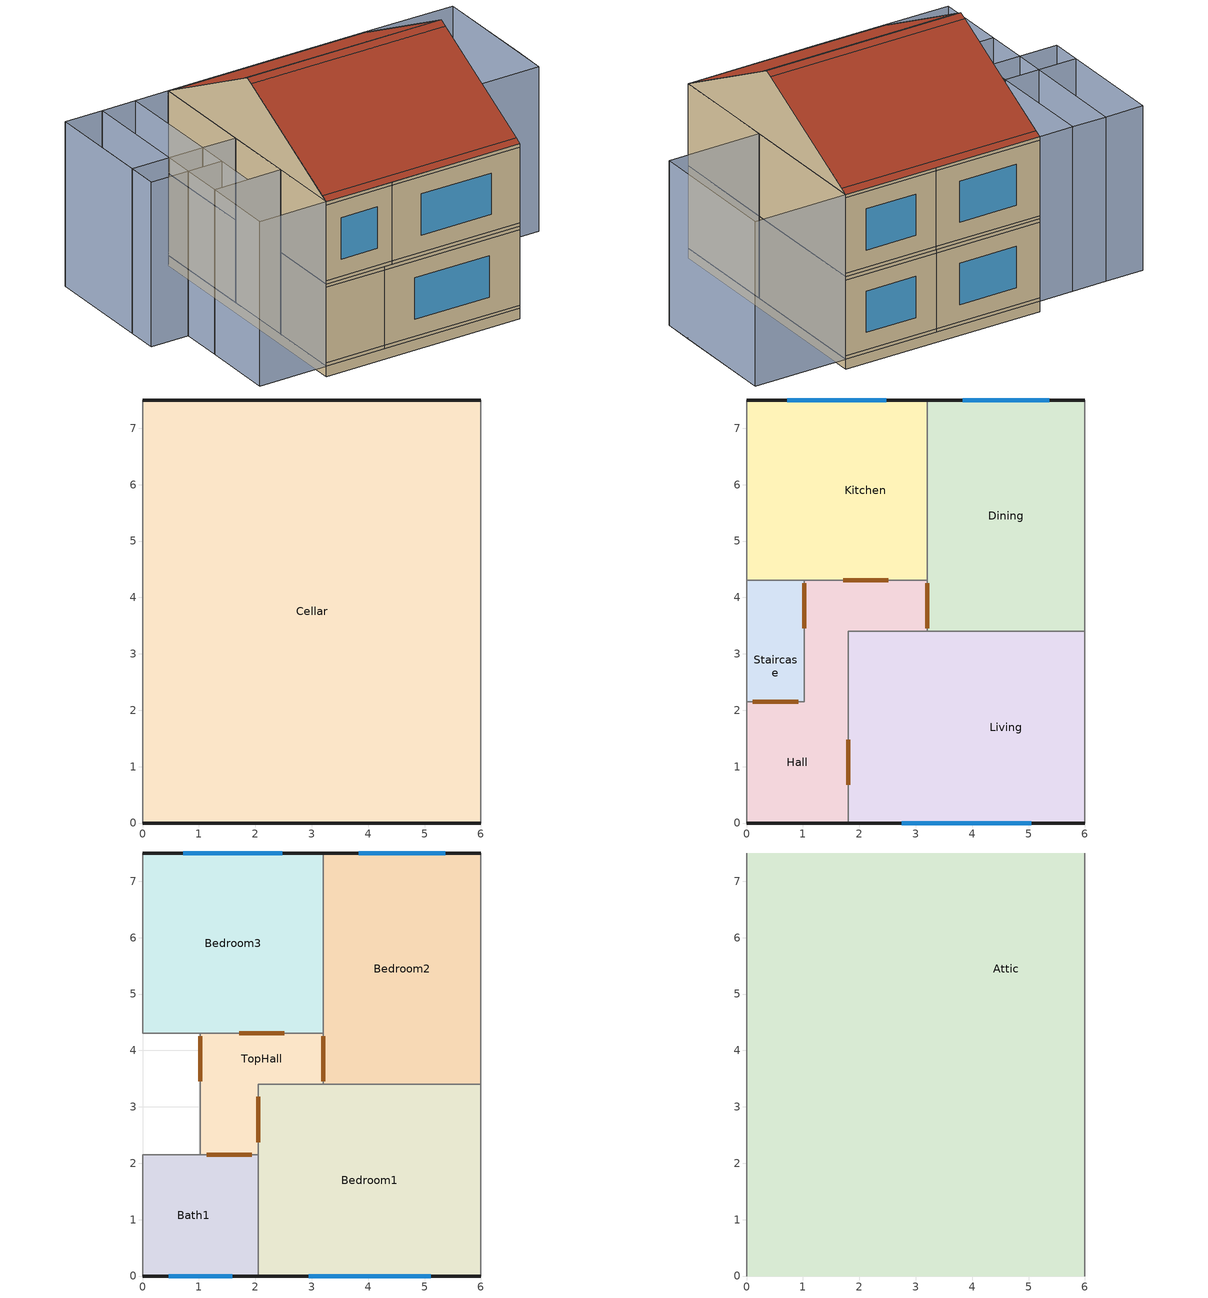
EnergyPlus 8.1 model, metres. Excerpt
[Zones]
Cellar
 floor ground (FLOOR_RandomU): 0,7.5 6,7.5 6,0 0,0 z-0.3
 wall outside (SOLID_BRICK_RandomU): 6,7.5 0,7.5 / 0,0 6,0 z-0.3:0
 wall adiabatic (SOLID_BRICK_RandomU): 6,0 6,7.5 / 0,7.5 0,0 z-0.3:0
Dining
 floor to Cellar (Suspended_Wooden_Floor): 3.2,7.5 6,7.5 6,3.4 3.2,3.4 z0
 wall outside (SOLID_BRICK_RandomU): 6,7.5 3.2,7.5 z0.1:2.3; 6,7.5 3.2,7.5 z2.3:2.4; 6,7.5 3.2,7.5 z0:0.1
 wall adiabatic (SOLID_BRICK_RandomU): 6,3.4 6,7.5 z0:2.4
 wall to Living (Single_Brick_Internal_Wall): 3.2,3.4 6,3.4 z0:2.4
 wall to Hall (Single_Brick_Internal_Wall): 3.2,4.3 3.2,3.4 z0:2.4
 wall to Kitchen (Single_Brick_Internal_Wall): 3.2,7.5 3.2,4.3 z0:2.4
 window (Window_RandomU): 5.37,7.5 3.83,7.5 z0.6:1.8
 door inside (Wooden_Door): 3.2,4.25 3.2,3.45 z0:2
Staircase
 floor to Cellar (Suspended_Wooden_Floor): 0,3.4 1.02,3.4 1.02,2.15 0,2.15 z0; 0,4.3 1.02,4.3 1.02,3.4 0,3.4 z0
 wall to Bedroom3 (Single_Brick_Internal_Wall): 1.02,4.3 0,4.3 z2.4:4.8
 wall to Hall (Single_Brick_Internal_Wall): 0,2.15 1.02,2.15 1.02,3.4 1.02,4.3 z0:2.4
 wall to Bath1 (Single_Brick_Internal_Wall): 0,2.15 1.02,2.15 z2.4:4.8
 wall adiabatic (SOLID_BRICK_RandomU): 0,4.3 0,2.15 z0:4.8
 wall to Kitchen (Single_Brick_Internal_Wall): 1.02,4.3 0,4.3 z0:2.4
 wall to TopHall (Single_Brick_Internal_Wall): 1.02,2.15 1.02,3.4 1.02,4.3 z2.4:4.8
 door inside (Wooden_Door): 1.02,3.45 1.02,4.25 z2.4:4.4; 0.11,2.15 0.91,2.15 z0:2
Hall
 floor to Cellar (Suspended_Wooden_Floor): 0,2.15 1.8,2.15 1.8,0 0,0 z0; 1.02,3.4 1.8,3.4 1.8,2.15 1.02,2.15 z0; 1.02,4.3 3.2,4.3 3.2,3.4 1.02,3.4 z0
 wall outside (SOLID_BRICK_RandomU): 0,0 1.8,0 z0.1:2.3; 0,0 1.8,0 z2.3:2.4; 0,0 1.8,0 z0:0.1
 wall to Living (Single_Brick_Internal_Wall): 1.8,0 1.8,2.15 1.8,3.4 3.2,3.4 z0:2.4
 wall adiabatic (SOLID_BRICK_RandomU): 0,2.15 0,0 z0:2.4
 wall to Kitchen (Single_Brick_Internal_Wall): 3.2,4.3 1.02,4.3 z0:2.4
 door inside (Wooden_Door): 1.8,0.68 1.8,1.48 / 2.51,4.3 1.71,4.3 / 3.2,3.45 3.2,4.25 z0:2
Living
 floor to Cellar (Suspended_Wooden_Floor): 1.8,3.4 3.2,3.4 3.2,2.15 1.8,2.15 z0; 3.2,3.4 6,3.4 6,0 3.2,0 z0; 1.8,2.15 3.2,2.15 3.2,0 1.8,0 z0
 wall outside (SOLID_BRICK_RandomU): 1.8,0 6,0 z0.1:2.3; 1.8,0 6,0 z2.3:2.4; 1.8,0 6,0 z0:0.1
 wall adiabatic (SOLID_BRICK_RandomU): 6,0 6,3.4 z0:2.4
 window (Window_RandomU): 2.75,0 5.05,0 z0.6:1.8
Kitchen
 floor to Cellar (Suspended_Wooden_Floor): 0,7.5 1.02,7.5 1.02,4.3 0,4.3 z0; 1.02,7.5 3.2,7.5 3.2,4.3 1.02,4.3 z0
 wall outside (SOLID_BRICK_RandomU): 3.2,7.5 0,7.5 z0.1:2.3; 3.2,7.5 0,7.5 z2.3:2.4; 3.2,7.5 0,7.5 z0:0.1
 wall adiabatic (SOLID_BRICK_RandomU): 0,7.5 0,4.3 z0:2.4
 window (Window_RandomU): 2.48,7.5 0.72,7.5 z0.6:1.8
Bedroom3
 floor to Kitchen (Suspended_Wooden_Floor): 0,7.5 3.2,7.5 3.2,4.3 0,4.3 z2.4
 wall outside (SOLID_BRICK_RandomU): 3.2,7.5 0,7.5 z2.5:4.7; 3.2,7.5 0,7.5 z4.7:4.8; 3.2,7.5 0,7.5 z2.4:2.5
 wall to Bedroom2 (Single_Brick_Internal_Wall): 3.2,4.3 3.2,7.5 z2.4:4.8
 wall adiabatic (SOLID_BRICK_RandomU): 0,7.5 0,4.3 z2.4:4.8
 wall to TopHall (Single_Brick_Internal_Wall): 1.02,4.3 3.2,4.3 z2.4:4.8
 window (Window_RandomU): 2.48,7.5 0.72,7.5 z3:4.2
 door inside (Wooden_Door): 1.71,4.3 2.51,4.3 z2.4:4.4
Bedroom1
 floor to Living (Suspended_Wooden_Floor): 2.05,3.4 6,3.4 6,0 2.05,0 z2.4
 wall outside (SOLID_BRICK_RandomU): 2.05,0 6,0 z2.5:4.7; 2.05,0 6,0 z4.7:4.8; 2.05,0 6,0 z2.4:2.5
 wall to Bedroom2 (Single_Brick_Internal_Wall): 6,3.4 3.2,3.4 z2.4:4.8
 wall adiabatic (SOLID_BRICK_RandomU): 6,0 6,3.4 z2.4:4.8
 wall to Bath1 (Single_Brick_Internal_Wall): 2.05,2.15 2.05,0 z2.4:4.8
 wall to TopHall (Single_Brick_Internal_Wall): 3.2,3.4 2.05,3.4 2.05,2.15 z2.4:4.8
 window (Window_RandomU): 2.94,0 5.11,0 z3:4.2
 door inside (Wooden_Door): 2.05,3.17 2.05,2.38 z2.4:4.4
Bedroom2
 floor to Dining (Suspended_Wooden_Floor): 3.2,7.5 6,7.5 6,3.4 3.2,3.4 z2.4
 wall outside (SOLID_BRICK_RandomU): 6,7.5 3.2,7.5 z2.5:4.7; 6,7.5 3.2,7.5 z4.7:4.8; 6,7.5 3.2,7.5 z2.4:2.5
 wall adiabatic (SOLID_BRICK_RandomU): 6,3.4 6,7.5 z2.4:4.8
 wall to TopHall (Single_Brick_Internal_Wall): 3.2,4.3 3.2,3.4 z2.4:4.8
 window (Window_RandomU): 5.37,7.5 3.83,7.5 z3:4.2
 door inside (Wooden_Door): 3.2,4.25 3.2,3.45 z2.4:4.4
Bath1
 floor to Hall (Suspended_Wooden_Floor): 0,2.15 1.8,2.15 1.8,0 0,0 z2.4
 floor to Living (Suspended_Wooden_Floor): 1.8,2.15 2.05,2.15 2.05,0 1.8,0 z2.4
 wall outside (SOLID_BRICK_RandomU): 0,0 2.05,0 z2.5:4.7; 0,0 2.05,0 z4.7:4.8; 0,0 2.05,0 z2.4:2.5
 wall adiabatic (SOLID_BRICK_RandomU): 0,2.15 0,0 z2.4:4.8
 wall to TopHall (Single_Brick_Internal_Wall): 2.05,2.15 1.02,2.15 z2.4:4.8
 window (Window_RandomU): 0.46,0 1.59,0 z3:4.2
 door inside (Wooden_Door): 1.94,2.15 1.14,2.15 z2.4:4.4
TopHall
 floor to Hall (Suspended_Wooden_Floor): 1.02,3.4 1.8,3.4 1.8,2.15 1.02,2.15 z2.4; 1.02,4.3 3.2,4.3 3.2,3.4 1.02,3.4 z2.4
 floor to Living (Suspended_Wooden_Floor): 1.8,3.4 2.05,3.4 2.05,2.15 1.8,2.15 z2.4
 door inside (Wooden_Door): 3.2,3.45 3.2,4.25 / 1.02,4.25 1.02,3.45 z2.4:4.4
Attic
 floor to Bath1 (LoftFloor_RandomU): 0,2.15 2.05,2.15 2.05,0 0,0 z4.8
 floor to Bedroom1 (LoftFloor_RandomU): 2.05,3.4 6,3.4 6,2.15 2.05,2.15 z4.8; 2.05,2.15 6,2.15 6,0 2.05,0 z4.8
 floor to Staircase (LoftFloor_RandomU): 0,4.3 1.02,4.3 1.02,2.15 0,2.15 z4.8
 floor to Bedroom2 (LoftFloor_RandomU): 3.2,7.5 6,7.5 6,3.4 3.2,3.4 z4.8
 floor to Bedroom3 (LoftFloor_RandomU): 1.02,7.5 2.05,7.5 2.05,4.3 1.02,4.3 z4.8; 0,7.5 1.02,7.5 1.02,4.3 0,4.3 z4.8; 2.05,7.5 3.2,7.5 3.2,4.3 2.05,4.3 z4.8
 floor to TopHall (LoftFloor_RandomU): 1.02,3.4 2.05,3.4 2.05,2.15 1.02,2.15 z4.8; 1.02,4.3 2.05,4.3 2.05,3.4 1.02,3.4 z4.8; 2.05,4.3 3.2,4.3 3.2,3.4 2.05,3.4 z4.8
 wall adiabatic (SOLID_BRICK_RandomU): 6,3.75,6.8 6,0,4.8 6,7.5,4.8; 0,3.75,6.8 0,7.5,4.8 0,0,4.8
 roof outside (3.10_Roof): 0,3.94,6.7 6,3.94,6.7 6,7.31,4.9 0,7.31,4.9; 6,3.56,6.7 0,3.56,6.7 0,0.19,4.9 6,0.19,4.9; 0,3.75,6.8 6,3.75,6.8 6,3.94,6.7 0,3.94,6.7; 0,7.31,4.9 6,7.31,4.9 6,7.5,4.8 0,7.5,4.8; 6,3.75,6.8 0,3.75,6.8 0,3.56,6.7 6,3.56,6.7; 6,0.19,4.9 0,0.19,4.9 0,0,4.8 6,0,4.8
shading: 6,0 6,2.15 / 6,2.15 6,3.4 / -2.05,2.15 0,2.15 / -2.05,0 -2.05,2.15 / 0,0 -2.05,0 / 0,2.15 0,0 / -2.05,3.4 -2.05,2.15 / -1.02,4.3 0,4.3 / -1.02,2.15 -1.02,4.3 / 0,2.15 -1.02,2.15 / 0,4.3 0,2.15 / -2.05,2.15 -2.05,0 / -3.2,7.5 -3.2,3.4 / -2.05,7.5 -1.02,7.5 / -2.05,4.3 -2.05,7.5 / -1.02,4.3 -2.05,4.3 / -1.02,7.5 -1.02,4.3 / -1.02,7.5 0,7.5 / 0,7.5 0,4.3 / 0,4.3 -1.02,4.3 / -1.02,4.3 -1.02,7.5 / -2.05,3.4 -1.02,3.4 / -2.05,2.15 -2.05,3.4 / -1.02,2.15 -2.05,2.15 / -1.02,3.4 -1.02,2.15 / -3.2,7.5 -2.05,7.5 / -2.05,7.5 -2.05,4.3 / -3.2,4.3 -3.2,7.5 / -2.05,4.3 -3.2,4.3 / -2.05,4.3 -1.02,4.3 / -1.02,4.3 -1.02,3.4 / -1.02,3.4 -2.05,3.4 / -2.05,3.4 -2.05,4.3 / -3.2,4.3 -2.05,4.3 / -2.05,4.3 -2.05,3.4 / -2.05,3.4 -3.2,3.4 / -3.2,3.4 -3.2,4.3 / 6,7.5 8.8,7.5 / 6,3.4 6,7.5 / 8.8,3.4 6,3.4 / 8.8,7.5 8.8,3.4 / 8.8,3.4 8.8,4.3 / 8.8,4.3 8.8,7.5 z0:4.8
[Building]
Mid-Terrace: 0, Urban, 0.04, 0.4, FullExterior, 25, 6
[Site:GroundTemperature:BuildingSurface]
8.3, 6.4, 5.8, 6.3, 8.9, 11.7, 14.4, 16.4, 17, 16.1, 13.8, 11
[Material]
Gypsum_0.1: Rough, 0.1, 0.2, 850, 850, 0.9, 0.6, 0.7
AirGap_0.1: Rough, 0.1, 0.02485, 1.204, 1004, 0.9, 0.7, 0.7
Spruce_0.04: Rough, 0.04, 0.09, 455, 1500, 0.9, 0.7, 0.7
Concrete_0.04: Rough, 0.04, 1.6, 2300, 850, 0.9, 0.7, 0.7
Brick_0.11: Rough, 0.11, 0.6, 1712, 850, 0.9, 0.7, 0.7
GlassFiberFloor_0.0065: Rough, 0.0065, 0.04, 80, 840, 0.9, 0.7, 0.7
Concrete_0.01: Rough, 0.01, 1.6, 2300, 850, 0.9, 0.7, 0.7
Spruce_0.05: Rough, 0.05, 0.09, 455, 1500, 0.9, 0.7, 0.7
Brick_0.1: Rough, 0.1, 0.6, 1712, 850, 0.9, 0.7, 0.7
CelluloseInsExt_0.1: Rough, 0.11781, 0.04, 55, 1880, 0.9, 0.7, 0.7
Spruce_0.0125: Rough, 0.0125, 0.09, 455, 1500, 0.9, 0.7, 0.7
AirGapRoof_0.0001: Rough, 0.154822, 0.02485, 1.204, 1004, 0.9, 0.7, 0.7
Gypsum_0.01: Rough, 0.01, 0.2, 850, 850, 0.9, 0.6, 0.7
Concrete_0.5: Rough, 0.5, 1.6, 2300, 850, 0.9, 0.7, 0.7
[WindowMaterial:Glazing]
Glass_0.01: SpectralAverage, , 0.01, 0.775, 0.071, 0.071, 0.881, 0.08, 0.08, 0, 0.84, 0.84, 0.9
[WindowMaterial:Gas]
GasWin_0.01: Air, 0.00802707
[WindowMaterial:Shade]
Drapes_0.004: 0.05, 0.3, 0.05, 0.3, 0.9, 0, 0.004, 0.1, 0.05, 1, 1, 0, 0, 0
[Construction]
Single_Brick_Internal_Wall: Gypsum_0.01, Brick_0.1, Gypsum_0.01
Wooden_Door: Spruce_0.04
Curtains: Glass_0.01, GasWin_0.01, Glass_0.01, Drapes_0.004
LoftFloor_RandomU: Concrete_0.01, Spruce_0.0125, AirGapRoof_0.0001, Gypsum_0.01
3.10_Roof: Concrete_0.04, Gypsum_0.01
FLOOR_RandomU: Concrete_0.5, GlassFiberFloor_0.0065, Gypsum_0.1
Window_RandomU: Glass_0.01, GasWin_0.01, Glass_0.01
Suspended_Wooden_Floor: Gypsum_0.01, AirGap_0.1, Spruce_0.05
SOLID_BRICK_RandomU: Brick_0.11, CelluloseInsExt_0.1, Gypsum_0.01
[WindowProperty:ShadingControl]
Bedroom3_L1_window_Shader: InteriorShade, Curtains, OnIfScheduleAllows, Window_shading_Bedroom3_Window_Shading_, , Yes, No, , FixedSlatAngle
Bedroom1_L3_window_Shader: InteriorShade, Curtains, OnIfScheduleAllows, Window_shading_Bedroom1_Window_Shading_, , Yes, No, , FixedSlatAngle
Bedroom2_L1_window_Shader: InteriorShade, Curtains, OnIfScheduleAllows, Window_shading_Bedroom2_Window_Shading_, , Yes, No, , FixedSlatAngle
Living_L3_window_Shader: InteriorShade, Curtains, OnIfScheduleAllows, Window_shading_Living_Window_Shading_, , Yes, No, , FixedSlatAngle
Kitchen_L1_window_Shader: InteriorShade, Curtains, OnIfScheduleAllows, Window_shading_Kitchen_Window_Shading_, , Yes, No, , FixedSlatAngle
Bath1_L3_window_Shader: InteriorShade, Curtains, OnIfScheduleAllows, Window_shading_Bath1_Window_Shading_, , Yes, No, , FixedSlatAngle
[Zone]
Dining; Bedroom3; Bedroom1; Staircase; Hall; Cellar; Bedroom2; Living; Kitchen; Bath1; Attic; TopHall: 0, 0, 0, 0
[ZoneContaminantSourceAndSink:Generic:DepositionRateSink]
Gas_PM25_test_Dining_DepRate_: Dining, 5e-05, Gas_PM25_test_Dining_DepRate_
Gas_PM25_test_Bedroom3_DepRate_: Bedroom3, 5e-05, Gas_PM25_test_Bedroom3_DepRate_
Gas_PM25_test_Bedroom1_DepRate_: Bedroom1, 5e-05, Gas_PM25_test_Bedroom1_DepRate_
Gas_PM25_test_Staircase_DepRate_: Staircase, 5e-05, Gas_PM25_test_Staircase_DepRate_
Gas_PM25_test_Hall_DepRate_: Hall, 5e-05, Gas_PM25_test_Hall_DepRate_
Gas_PM25_test_Cellar_DepRate_: Cellar, 5e-05, Gas_PM25_test_Cellar_DepRate_
Gas_PM25_test_Bedroom2_DepRate_: Bedroom2, 5e-05, Gas_PM25_test_Bedroom2_DepRate_
Gas_PM25_test_Living_DepRate_: Living, 5e-05, Gas_PM25_test_Living_DepRate_
Gas_PM25_test_Kitchen_DepRate_: Kitchen, 5e-05, Gas_PM25_test_Kitchen_DepRate_
Gas_PM25_test_Bath1_DepRate_: Bath1, 5e-05, Gas_PM25_test_Bath1_DepRate_
Gas_PM25_test_Attic_DepRate_: Attic, 5e-05, Gas_PM25_test_Attic_DepRate_
Gas_PM25_test_TopHall_DepRate_: TopHall, 5e-05, Gas_PM25_test_TopHall_DepRate_
[SurfaceProperties:VaporCoefficients]
Dining_L1; Dining_L2; Dining_L1_pu; Dining_L1_pd; Bedroom3_L1; Bedroom3_L4; Bedroom3_L1_pu; Bedroom3_L1_pd; Bedroom1_L2; Bedroom1_L3; Bedroom1_L3_pu; Bedroom1_L3_pd; Staircase_L4; Hall_L3; Hall_L4; Hall_L3_pu; Hall_L3_pd; Cellar_L1; Cellar_L2; Cellar_L3; Cellar_L4; Bedroom2_L1; Bedroom2_L2; Bedroom2_L1_pu; Bedroom2_L1_pd; Living_L2; Living_L3; Living_L3_pu; Living_L3_pd; Kitchen_L1; Kitchen_L4; Kitchen_L1_pu; Kitchen_L1_pd; Bath1_L3; Bath1_L4; Bath1_L3_pu; Bath1_L3_pd; Attic_Side_L2; Attic_Side_L4: Yes, 6.25e-08, Yes, 2e-08
Dining_L3; Dining_L4; Dining_L4_qc010; Bedroom3_L2; Bedroom3_L3; Bedroom3_L3_qc100; Bedroom1_L1; Bedroom1_L4; Bedroom1_L1_qa001; Bedroom1_L4_qc010; Staircase_L1; Staircase_L2; Staircase_L3; Staircase_L1_qa100; Staircase_L2_q2; Staircase_L2_qc001; Staircase_L2_qc010; Staircase_L3_qa100; Hall_L2; Hall_L1_qa001; Hall+_L2; Hall+_L4; Hall++_L1; Hall++_L2; Hall++_L4; Hall++_L3_qc100; Bedroom2_L3; Bedroom2_L4; Bedroom2_L4_qa001; Living_L1; Living_L4; Living_L1_qa001; Living_L4_qc010; Kitchen_L2; Kitchen_L3; Kitchen_L3_qa001; Bath1_L1; Bath1_L2; Bath1_L1_qc100; TopHall_L2; TopHall_L3; TopHall_L4; TopHall+_L1; TopHall+_L2; TopHall+_L4; TopHall+_L3_qc100: Yes, 2e-08, Yes, 2e-08
[ZoneControl:Thermostat]
Dining_Thermostat: Dining, Heat_CIBSE_Pensioner_Dining_Heating_, ThermostatSetpoint:SingleHeating, Dining_stat
Bedroom3_Thermostat: Bedroom3, Heat_CIBSE_Pensioner_Bedroom3_Heating_, ThermostatSetpoint:SingleHeating, Bedroom3_stat
Bedroom1_Thermostat: Bedroom1, Heat_CIBSE_Pensioner_Bedroom1_Heating_, ThermostatSetpoint:SingleHeating, Bedroom1_stat
Staircase_Thermostat: Staircase, Heat_CIBSE_Pensioner_Staircase_Heating_, ThermostatSetpoint:SingleHeating, Staircase_stat
Hall_Thermostat: Hall, Heat_CIBSE_Pensioner_Hall_Heating_, ThermostatSetpoint:SingleHeating, Hall_stat
Bedroom2_Thermostat: Bedroom2, Heat_CIBSE_Pensioner_Bedroom2_Heating_, ThermostatSetpoint:SingleHeating, Bedroom2_stat
Living_Thermostat: Living, Heat_CIBSE_Pensioner_Living_Heating_, ThermostatSetpoint:SingleHeating, Living_stat
Kitchen_Thermostat: Kitchen, Heat_CIBSE_Pensioner_Kitchen_Heating_, ThermostatSetpoint:SingleHeating, Kitchen_stat
Bath1_Thermostat: Bath1, Heat_CIBSE_Pensioner_Bath1_Heating_, ThermostatSetpoint:SingleHeating, Bath1_stat
TopHall_Thermostat: TopHall, Heat_CIBSE_Pensioner_TopHall_Heating_, ThermostatSetpoint:SingleHeating, TopHall_stat
[ThermostatSetpoint:SingleHeating]
Dining_stat: ComfX_Dining_Comfort_
Bedroom3_stat: ComfX_Bedroom3_Comfort_
Bedroom1_stat: ComfX_Bedroom1_Comfort_
Staircase_stat: ComfX_Staircase_Comfort_
Hall_stat: ComfX_Hall_Comfort_
Bedroom2_stat: ComfX_Bedroom2_Comfort_
Living_stat: ComfX_Living_Comfort_
Kitchen_stat: ComfX_Kitchen_Comfort_
Bath1_stat: ComfX_Bath1_Comfort_
TopHall_stat: ComfX_TopHall_Comfort_
[ZoneHVAC:Baseboard:Convective:Electric]
Dining_heater: Heat_CIBSE_Pensioner_Dining_Heating_, 250.41, 1
Bedroom3_heater: Heat_CIBSE_Pensioner_Bedroom3_Heating_, 223.362, 1
Bedroom1_heater: Heat_CIBSE_Pensioner_Bedroom1_Heating_, 292.945, 1
Staircase_heater: Heat_CIBSE_Pensioner_Staircase_Heating_, 48.0698, 1
Hall_heater: Heat_CIBSE_Pensioner_Hall_Heating_, 148.245, 1
Bedroom2_heater: Heat_CIBSE_Pensioner_Bedroom2_Heating_, 250.41, 1
Living_heater: Heat_CIBSE_Pensioner_Living_Heating_, 311.486, 1
Kitchen_heater: Heat_CIBSE_Pensioner_Kitchen_Heating_, 223.362, 1
Bath1_heater: Heat_CIBSE_Pensioner_Bath1_Heating_, 96.1396, 1
TopHall_heater: Heat_CIBSE_Pensioner_TopHall_Heating_, 70.646, 1
[Zone equipment]
Dining: Dining_heater
Bedroom3: Bedroom3_heater
Bedroom1: Bedroom1_heater
Staircase: Staircase_heater
Hall: Hall_heater
Bedroom2: Bedroom2_heater
Living: Living_heater
Kitchen: Kitchen_L1_pu_ExhaustFan, Kitchen_heater
Bath1: Bath1_L3_pu_ExhaustFan, Bath1_heater
TopHall: TopHall_heater
[People]
Pensioner2_Bedroom1: Bedroom1, Pensioner2_Bedroom1_Presence_, People, 1, , , 0.1, autocalculate, Pensioner2_Bedroom1_Metabolism_, 3.82e-08, No, ZoneAveraged
Pensioner1_Bedroom1: Bedroom1, Pensioner1_Bedroom1_Presence_, People, 1, , , 0.1, autocalculate, Pensioner1_Bedroom1_Metabolism_, 3.82e-08, No, ZoneAveraged
Pensioner2_Living: Living, Pensioner2_Living_Presence_, People, 1, , , 0.1, autocalculate, Pensioner2_Living_Metabolism_, 3.82e-08, No, ZoneAveraged
Pensioner1_Living: Living, Pensioner1_Living_Presence_, People, 1, , , 0.1, autocalculate, Pensioner1_Living_Metabolism_, 3.82e-08, No, ZoneAveraged
Pensioner2_Kitchen: Kitchen, Pensioner2_Kitchen_Presence_, People, 1, , , 0.1, autocalculate, Pensioner2_Kitchen_Metabolism_, 3.82e-08, No, ZoneAveraged
Pensioner1_Kitchen: Kitchen, Pensioner1_Kitchen_Presence_, People, 1, , , 0.1, autocalculate, Pensioner1_Kitchen_Metabolism_, 3.82e-08, No, ZoneAveraged
Pensioner2_Bath1: Bath1, Pensioner2_Bath1_Presence_, People, 1, , , 0.1, autocalculate, Pensioner2_Bath1_Metabolism_, 3.82e-08, No, ZoneAveraged
Pensioner1_Bath1: Bath1, Pensioner1_Bath1_Presence_, People, 1, , , 0.1, autocalculate, Pensioner1_Bath1_Metabolism_, 3.82e-08, No, ZoneAveraged
[ElectricEquipment]
Bedroom1_Pensioner1_Bedroom1_Appliance_NIST_MOBILEPHONES_NIST_MOBILEPHONES: Bedroom1, Pensioner1_Bedroom1_Appliance_NIST_MOBILEPHONES, EquipmentLevel, 17.72, , , 0.16, 0.367, 0.106
Bedroom1_Pensioner2_Bedroom1_Appliance_NIST_MOBILEPHONES_NIST_MOBILEPHONES: Bedroom1, Pensioner2_Bedroom1_Appliance_NIST_MOBILEPHONES, EquipmentLevel, 17.72, , , 0.16, 0.367, 0.106
Living_Pensioner1_Living_Appliance_NIST_MOBILEPHONES_NIST_MOBILEPHONES: Living, Pensioner1_Living_Appliance_NIST_MOBILEPHONES, EquipmentLevel, 17.72, , , 0.16, 0.367, 0.106
Living_Pensioner1_Living_Appliance_NIST_TV_NIST_TV: Living, Pensioner1_Living_Appliance_NIST_TV, EquipmentLevel, 62.2, , , 0.16, 0.367, 0.106
Living_Pensioner2_Living_Appliance_NIST_MOBILEPHONES_NIST_MOBILEPHONES: Living, Pensioner2_Living_Appliance_NIST_MOBILEPHONES, EquipmentLevel, 17.72, , , 0.16, 0.367, 0.106
Living_HPRU_ROUTINE_Living_Appliance_TV-Standby_TV-Standby: Living, HPRU_ROUTINE_Living_Appliance_TV-Standby, EquipmentLevel, 20, , , 0, 0.5, 0
Living_HPRU_ROUTINE_Living_Appliance_NIST_LAPTOP_NIST_LAPTOP: Living, HPRU_ROUTINE_Living_Appliance_NIST_LAPTOP, EquipmentLevel, 36.88, , , 0.16, 0.367, 0.106
Living_HPRU_ROUTINE_Living_Appliance_NIST_WIRELESSROUTER_NIST_WIRELESSROUTER: Living, HPRU_ROUTINE_Living_Appliance_NIST_WIRELESSROUTER, EquipmentLevel, 24, , , 0.16, 0.367, 0.106
Kitchen_Pensioner1_Kitchen_Appliance_NIST_HOB_NIST_HOB: Kitchen, Pensioner1_Kitchen_Appliance_NIST_HOB, EquipmentLevel, 3600, , , 0.3, 0.2, 0.3
Kitchen_Pensioner1_Kitchen_Appliance_NIST_OVEN_NIST_OVEN: Kitchen, Pensioner1_Kitchen_Appliance_NIST_OVEN, EquipmentLevel, 5100, , , 0.3, 0.2, 0.3
Kitchen_Pensioner1_Kitchen_Appliance_CIBSE_COOK_MOISTURE_CIBSE_COOK_MOISTURE: Kitchen, Pensioner1_Kitchen_Appliance_CIBSE_COOK_MOISTURE, EquipmentLevel, 0.835667, , , 1, 0, 0
Kitchen_HPRU_ROUTINE_Kitchen_Appliance_NIST_FRIDGE_NIST_FRIDGE: Kitchen, HPRU_ROUTINE_Kitchen_Appliance_NIST_FRIDGE, EquipmentLevel, 46, , , 0, 0.5, 0
Kitchen_HPRU_ROUTINE_Kitchen_Appliance_NIST_WASHINGMACHINE_NIST_WASHINGMACHINE: Kitchen, HPRU_ROUTINE_Kitchen_Appliance_NIST_WASHINGMACHINE, EquipmentLevel, 500, , , 0, 0.4, 0.2
Kitchen_HPRU_ROUTINE_Kitchen_Appliance_NIST_DISHWASHER_NIST_DISHWASHER: Kitchen, HPRU_ROUTINE_Kitchen_Appliance_NIST_DISHWASHER, EquipmentLevel, 1090, , , 0.15, 0.3, 0.25
Bath1_Pensioner1_Bath1_Appliance_CIBSE_SHOWER_MOISTURE_CIBSE_SHOWER_MOISTURE: Bath1, Pensioner1_Bath1_Appliance_CIBSE_SHOWER_MOISTURE, EquipmentLevel, 1.316175, , , 1, 0, 0
Bath1_Pensioner2_Bath1_Appliance_CIBSE_SHOWER_MOISTURE_CIBSE_SHOWER_MOISTURE: Bath1, Pensioner2_Bath1_Appliance_CIBSE_SHOWER_MOISTURE, EquipmentLevel, 1.316175, , , 1, 0, 0
Bath1_Pensioner2_Bath1_Appliance_NIST_HAIRDRYER_NIST_HAIRDRYER: Bath1, Pensioner2_Bath1_Appliance_NIST_HAIRDRYER, EquipmentLevel, 1875, , , 0.16, 0.367, 0.106
[Lights]
Living_Pensioner1_Living_Appliance_Lights_Lights: Living, Pensioner1_Living_Appliance_Lights, LightingLevel, 100, , , 0, 0, 0, 1
Kitchen_Pensioner1_Kitchen_Appliance_Lights_Lights: Kitchen, Pensioner1_Kitchen_Appliance_Lights, LightingLevel, 100, , , 0, 0, 0, 1
Bath1_Pensioner1_Bath1_Appliance_Lights_Lights: Bath1, Pensioner1_Bath1_Appliance_Lights, LightingLevel, 100, , , 0, 0, 0, 1
Bath1_Pensioner2_Bath1_Appliance_Lights_Lights: Bath1, Pensioner2_Bath1_Appliance_Lights, LightingLevel, 100, , , 0, 0, 0, 1
[Fan:ZoneExhaust]
Kitchen_L1_pu_ExhaustFan: Pensioner1_Kitchen_ExhaustFan_, 0.5, 600, 0.06, Kitchen_Exhaust, Kitchen_Out, General
Bath1_L3_pu_ExhaustFan: Pensioner2_Bath1_ExhaustFan_, 0.5, 600, 0.015, Bath1_Exhaust, Bath1_Out, General
[Schedule:Compact]
Gas_PM25_test_Dining_DepRate_; Gas_PM25_test_Bedroom1_DepRate_; Gas_PM25_test_Cellar_DepRate_; Gas_PM25_test_Bedroom3_DepRate_; Gas_PM25_test_Bedroom2_DepRate_; Gas_PM25_test_Attic_DepRate_; Gas_PM25_test_Living_DepRate_; Gas_PM25_test_Kitchen_DepRate_; Gas_PM25_test_Staircase_DepRate_; Gas_PM25_test_Bath1_DepRate_; Gas_PM25_test_Hall_DepRate_; Gas_PM25_test_TopHall_DepRate_: Number, Through: 12/31, For: AllDays, Until: 24:00, 1
Heat_CIBSE_Pensioner_Dining_Heating_; Heat_CIBSE_Pensioner_Bedroom1_Heating_; Heat_CIBSE_Pensioner_Bedroom3_Heating_; Heat_CIBSE_Pensioner_Bedroom2_Heating_; Heat_CIBSE_Pensioner_Living_Heating_; Heat_CIBSE_Pensioner_Kitchen_Heating_; Heat_CIBSE_Pensioner_Staircase_Heating_; Heat_CIBSE_Pensioner_Bath1_Heating_; Heat_CIBSE_Pensioner_Hall_Heating_; Heat_CIBSE_Pensioner_TopHall_Heating_: Control, Through: 04/30, For: Weekdays, Until: 06:00, 0, Until: 08:00, 1, Until: 17:00, 0, Until: 21:00, 1, Until: 24:00, 0, For: Weekends, Until: 07:00, 0, Until: 23:00, 1, Until: 24:00, 0, Through: 09/30, For: AllDays, Until: 24:00, 0, Through: 12/31, For: Weekdays, Until: 06:00, 0, Until: 08:00, 1, Until: 17:00, 0, Until: 21:00, 1, Until: 24:00, 0, For: Weekends, Until: 07:00, 0, Until: 23:00, 1, Until: 24:00, 0
ComfX_Dining_Comfort_; ComfX_Bedroom1_Comfort_; ComfX_Bedroom3_Comfort_; ComfX_Bedroom2_Comfort_; ComfX_Living_Comfort_; ComfX_Kitchen_Comfort_; ComfX_Staircase_Comfort_; ComfX_Bath1_Comfort_; ComfX_Hall_Comfort_; ComfX_TopHall_Comfort_: Thermal, Through: 12/31, For: AllDays, Until: 24:00, 18
Window_shading_Bedroom1_Window_Shading_; Window_shading_Bedroom3_Window_Shading_; Window_shading_Bedroom2_Window_Shading_; Window_shading_Living_Window_Shading_; Window_shading_Kitchen_Window_Shading_; Window_shading_Bath1_Window_Shading_: Control, Through: 12/31, For: AllDays, Until: 08:00, 1, Until: 22:00, 0, Until: 24:00, 1
Pensioner1_Bedroom1_Presence_; Pensioner1_Bedroom1_Appliance_NIST_MOBILEPHONES: Control, Through: 12/31, For: AllDays, Until: 07:00, 1, Until: 22:00, 0, Until: 24:00, 1
Pensioner1_Bedroom1_Metabolism_: Number, Through: 12/31, For: AllDays, Until: 07:00, 80, Until: 22:00, 0, Until: 24:00, 80
Pensioner2_Bedroom1_Presence_; Pensioner2_Bedroom1_Appliance_NIST_MOBILEPHONES: Control, Through: 12/31, For: AllDays, Until: 06:00, 1, Until: 22:00, 0, Until: 24:00, 1
Pensioner2_Bedroom1_Metabolism_: Number, Through: 12/31, For: AllDays, Until: 06:00, 80, Until: 22:00, 0, Until: 24:00, 80
Pensioner1_Living_Presence_; Pensioner1_Living_Appliance_NIST_MOBILEPHONES; Pensioner1_Living_Appliance_Lights; Pensioner2_Living_Presence_; Pensioner2_Living_Appliance_NIST_MOBILEPHONES: Control, Through: 12/31, For: AllDays, Until: 08:30, 0, Until: 12:00, 1, Until: 13:00, 0, Until: 19:00, 1, Until: 20:00, 0, Until: 22:00, 1, Until: 24:00, 0
Pensioner1_Living_Metabolism_; Pensioner2_Living_Metabolism_: Number, Through: 12/31, For: AllDays, Until: 08:30, 0, Until: 12:00, 100, Until: 13:00, 0, Until: 19:00, 100, Until: 20:00, 0, Until: 22:00, 100, Until: 24:00, 0
Pensioner1_Living_Appliance_NIST_TV: Control, Through: 12/31, For: AllDays, Until: 13:00, 0, Until: 19:00, 1, Until: 20:00, 0, Until: 22:00, 1, Until: 24:00, 0
HPRU_ROUTINE_Living_Appliance_TV-Standby; HPRU_ROUTINE_Living_Appliance_NIST_WIRELESSROUTER; HPRU_ROUTINE_Kitchen_Appliance_NIST_FRIDGE: Control, Through: 12/31, For: AllDays, Until: 24:00, 1
HPRU_ROUTINE_Living_Appliance_NIST_LAPTOP: Control, Through: 12/31, For: AllDays, Until: 17:00, 0, Until: 24:00, 1
Pensioner1_Kitchen_Presence_; Pensioner1_Kitchen_Appliance_Lights: Control, Through: 12/31, For: AllDays, Until: 07:30, 0, Until: 08:30, 1, Until: 12:00, 0, Until: 13:00, 1, Until: 18:00, 0, Until: 19:00, 1, Until: 24:00, 0
Pensioner1_Kitchen_Metabolism_: Number, Through: 12/31, For: AllDays, Until: 07:30, 0, Until: 08:30, 100, Until: 12:00, 0, Until: 13:00, 100, Until: 18:00, 0, Until: 19:00, 100, Until: 24:00, 0
Pensioner1_Kitchen_Appliance_NIST_HOB; Pensioner1_Kitchen_Appliance_NIST_OVEN; Pensioner1_Kitchen_ExhaustFan_; Pensioner1_Kitchen_Appliance_CIBSE_COOK_MOISTURE: Control, Through: 12/31, For: AllDays, Until: 07:30, 0, Until: 08:00, 1, Until: 12:00, 0, Until: 12:30, 1, Until: 18:00, 0, Until: 18:30, 1, Until: 24:00, 0
Pensioner2_Kitchen_Presence_: Control, Through: 12/31, For: AllDays, Until: 08:00, 0, Until: 08:30, 1, Until: 12:00, 0, Until: 13:00, 1, Until: 18:00, 0, Until: 19:00, 1, Until: 24:00, 0
Pensioner2_Kitchen_Metabolism_: Number, Through: 12/31, For: AllDays, Until: 08:00, 0, Until: 08:30, 100, Until: 12:00, 0, Until: 13:00, 100, Until: 18:00, 0, Until: 19:00, 100, Until: 24:00, 0
HPRU_ROUTINE_Kitchen_Appliance_NIST_WASHINGMACHINE: Control, Through: 12/31, For: AllDays, Until: 15:00, 0, Until: 17:00, 1, Until: 24:00, 0
HPRU_ROUTINE_Kitchen_Appliance_NIST_DISHWASHER: Control, Through: 12/31, For: AllDays, Until: 20:00, 0, Until: 21:00, 1, Until: 24:00, 0
Pensioner1_Bath1_Presence_; Pensioner1_Bath1_Appliance_Lights: Control, Through: 12/31, For: AllDays, Until: 07:00, 0, Until: 07:30, 1, Until: 22:00, 0, Until: 22:10, 1, Until: 24:00, 0
Pensioner1_Bath1_Metabolism_: Number, Through: 12/31, For: AllDays, Until: 07:00, 0, Until: 07:30, 100, Until: 22:00, 0, Until: 22:10, 100, Until: 24:00, 0
Pensioner1_Bath1_Appliance_CIBSE_SHOWER_MOISTURE: Control, Through: 12/31, For: AllDays, Until: 07:00, 0, Until: 07:10, 1, Until: 24:00, 0
Pensioner2_Bath1_Presence_; Pensioner2_Bath1_ExhaustFan_; Pensioner2_Bath1_Appliance_Lights: Control, Through: 12/31, For: AllDays, Until: 06:30, 0, Until: 07:00, 1, Until: 22:10, 0, Until: 22:20, 1, Until: 24:00, 0
Pensioner2_Bath1_Metabolism_: Number, Through: 12/31, For: AllDays, Until: 06:30, 0, Until: 07:00, 100, Until: 22:10, 0, Until: 22:20, 100, Until: 24:00, 0
Pensioner2_Bath1_Appliance_CIBSE_SHOWER_MOISTURE: Control, Through: 12/31, For: AllDays, Until: 06:30, 0, Until: 06:40, 1, Until: 24:00, 0
Pensioner2_Bath1_Appliance_NIST_HAIRDRYER: Control, Through: 12/31, For: AllDays, Until: 06:40, 0, Until: 06:50, 1, Until: 24:00, 0
[AirflowNetwork:SimulationControl]
AF1: MultiZoneWithoutDistribution, Input, WParray, ExternalNode, LowRise, 500, ZeroNodePressures, 0.0001, 1.E-6, -0.5, 0, 1
[AirflowNetwork:MultiZone:ReferenceCrackConditions]
RCC1: 20, 101325, 0
[AirflowNetwork:MultiZone:WindPressureCoefficientArray]
WParray: 0, 30, 60, 90, 120, 150, 180, 210, 240, 270, 300, 330, 360
[AirflowNetwork:MultiZone:WindPressureCoefficientValues]
Floor; Ceiling: WParray, 0, 0, 0, 0, 0, 0, 0, 0, 0, 0, 0, 0, 0
L1: WParray, 0.603, 0.48, 0.183, -0.34, -0.632, -0.37, -0.452, -0.37, -0.632, -0.34, 0.183, 0.48, 0.603
L3: WParray, -0.452, -0.37, -0.632, -0.34, 0.183, 0.48, 0.603, 0.48, 0.183, -0.34, -0.632, -0.37, -0.452
L4: WParray, -0.34, -0.632, -0.37, -0.452, -0.37, -0.632, -0.34, 0.183, 0.48, 0.603, 0.603, 0.48, 0.183
L2: WParray, -0.34, 0.183, 0.48, 0.603, 0.603, 0.48, 0.183, -0.34, -0.632, -0.37, -0.452, -0.37, -0.632
[AirflowNetwork:MultiZone:Zone]
Dining; Bedroom3; Bedroom1; Staircase; Hall; Cellar; Bedroom2; Living; Kitchen; Bath1; Attic; TopHall: Constant, , 1, 0, 100, 0, 300000
[AirflowNetwork:MultiZone:Surface]
Dining_L1_window: Dining_L1_window_Opening, Dining_L1_window_extN, 1, Temperature, Window_temperatureX_Dining_Window_Temperature_, 1, 0, 100, 0, 300000, Window_opening_pensioner_Dining_Window_
Dining_L3: Dining_L3_Crack, , 1, Constant, , 1, 0, 100, 0, 300000
Dining_L4: Dining_L4_Crack, , 1, Constant, , 1, 0, 100, 0, 300000
Dining_door_Hall: Dining_door_Hall_Opening, , 1, Constant, , 1, 0, 100, 0, 300000, Doors_AWESOME_Dining_Door_Hall
Dining_L4_qc010: Dining_L4_qc010_Crack, , 1, Constant, , 1, 0, 100, 0, 300000
Dining_L1_pu: Dining_L1_pu_Crack, Dining_L1_pu_extN, 1, Constant, , 1, 0, 100, 0, 300000
Dining_L1_pd: Dining_L1_pd_Crack, Dining_L1_pd_extN, 1, Constant, , 1, 0, 100, 0, 300000
Bedroom3_Floor: Bedroom3_Floor_Crack, , 1, Constant, , 1, 0, 100, 0, 300000
Bedroom3_L1_window: Bedroom3_L1_window_Opening, Bedroom3_L1_window_extN, 1, Temperature, Window_temperatureX_Bedroom3_Window_Temperature_, 1, 0, 100, 0, 300000, Window_opening_pensioner_Bedroom3_Window_
Bedroom3_L3: Bedroom3_L3_Crack, , 1, Constant, , 1, 0, 100, 0, 300000
Bedroom3_L3_qc100: Bedroom3_L3_qc100_Crack, , 1, Constant, , 1, 0, 100, 0, 300000
Bedroom3_door_TopHall: Bedroom3_door_TopHall_Opening, , 1, Constant, , 1, 0, 100, 0, 300000, Doors_AWESOME_Bedroom3_Door_TopHall
Bedroom3_L1_pu: Bedroom3_L1_pu_Crack, Bedroom3_L1_pu_extN, 1, Constant, , 1, 0, 100, 0, 300000
Bedroom3_L1_pd: Bedroom3_L1_pd_Crack, Bedroom3_L1_pd_extN, 1, Constant, , 1, 0, 100, 0, 300000
Bedroom1_Floor: Bedroom1_Floor_Crack, , 1, Constant, , 1, 0, 100, 0, 300000
Bedroom1_L1: Bedroom1_L1_Crack, , 1, Constant, , 1, 0, 100, 0, 300000
Bedroom1_L3_window: Bedroom1_L3_window_Opening, Bedroom1_L3_window_extN, 1, Temperature, Window_temperatureX_Bedroom1_Window_Temperature_, 1, 0, 100, 0, 300000, Window_opening_pensioner_Bedroom1_Window_
Bedroom1_L1_qa001: Bedroom1_L1_qa001_Crack, , 1, Constant, , 1, 0, 100, 0, 300000
Bedroom1_L4_qc010: Bedroom1_L4_qc010_Crack, , 1, Constant, , 1, 0, 100, 0, 300000
Bedroom1_door_TopHall: Bedroom1_door_TopHall_Opening, , 1, Constant, , 1, 0, 100, 0, 300000, Doors_AWESOME_Bedroom1_Door_TopHall
Bedroom1_L3_pu: Bedroom1_L3_pu_Crack, Bedroom1_L3_pu_extN, 1, Constant, , 1, 0, 100, 0, 300000
Bedroom1_L3_pd: Bedroom1_L3_pd_Crack, Bedroom1_L3_pd_extN, 1, Constant, , 1, 0, 100, 0, 300000
Staircase_L2_q2: Staircase_L2_q2_Crack, , 1, Constant, , 1, 0, 100, 0, 300000
Staircase_door_TopHall: Staircase_door_TopHall_Opening, , 1, Constant, , 1, 0, 100, 0, 300000, Doors_AWESOME_Staircase_Door_TopHall
Staircase_L2_qc001: Staircase_L2_qc001_Crack, , 1, Constant, , 1, 0, 100, 0, 300000
Staircase_door_Hall: Staircase_door_Hall_Opening, , 1, Constant, , 1, 0, 100, 0, 300000, Doors_AWESOME_Staircase_Door_Hall
Hall_L2: Hall_L2_Crack, , 1, Constant, , 1, 0, 100, 0, 300000
Hall_L1_qa001: Hall_L1_qa001_Crack, , 1, Constant, , 1, 0, 100, 0, 300000
Hall+_L2: Hall+_L2_Crack, , 1, Constant, , 1, 0, 100, 0, 300000
Hall+_L4: Hall+_L4_Crack, , 1, Constant, , 1, 0, 100, 0, 300000
Hall+_Ceiling: Hall+_Ceiling_Crack, , 1, Constant, , 1, 0, 100, 0, 300000
Hall++_L1: Hall++_L1_Crack, , 1, Constant, , 1, 0, 100, 0, 300000
Hall++_L4: Hall++_L4_Crack, , 1, Constant, , 1, 0, 100, 0, 300000
Hall++_Ceiling: Hall++_Ceiling_Crack, , 1, Constant, , 1, 0, 100, 0, 300000
Hall++_L3_qc100: Hall++_L3_qc100_Crack, , 1, Constant, , 1, 0, 100, 0, 300000
Hall_L3_pu: Hall_L3_pu_Crack, Hall_L3_pu_extN, 1, Constant, , 1, 0, 100, 0, 300000
Hall_L3_pd: Hall_L3_pd_Crack, Hall_L3_pd_extN, 1, Constant, , 1, 0, 100, 0, 300000
Cellar_L1: Cellar_L1_ELA, Cellar_L1_extN, 1, Constant, , 1, 0, 100, 0, 300000
Cellar_L3: Cellar_L3_ELA, Cellar_L3_extN, 1, Constant, , 1, 0, 100, 0, 300000
Cellar_Ceiling: Cellar_Ceiling_Crack, , 1, Constant, , 1, 0, 100, 0, 300000
Cellar_Ceiling_q1: Cellar_Ceiling_q1_Crack, , 1, Constant, , 1, 0, 100, 0, 300000
Cellar_Ceiling_qa100: Cellar_Ceiling_qa100_Crack, , 1, Constant, , 1, 0, 100, 0, 300000
Cellar_Ceiling_qa010: Cellar_Ceiling_qa010_Crack, , 1, Constant, , 1, 0, 100, 0, 300000
Cellar_Ceiling_q1_q2: Cellar_Ceiling_q1_q2_Crack, , 1, Constant, , 1, 0, 100, 0, 300000
Cellar_Ceiling_q1_qc100: Cellar_Ceiling_q1_qc100_Crack, , 1, Constant, , 1, 0, 100, 0, 300000
Cellar_Ceiling_q1_qc010: Cellar_Ceiling_q1_qc010_Crack, , 1, Constant, , 1, 0, 100, 0, 300000
Cellar_Ceiling_qa010_qa010: Cellar_Ceiling_qa010_qa010_Crack, , 1, Constant, , 1, 0, 100, 0, 300000
Cellar_Ceiling_qa010_qb010: Cellar_Ceiling_qa010_qb010_Crack, , 1, Constant, , 1, 0, 100, 0, 300000
Cellar_Ceiling_qa010_qc010: Cellar_Ceiling_qa010_qc010_Crack, , 1, Constant, , 1, 0, 100, 0, 300000
Cellar_Ceiling_q1_qc010_qa010: Cellar_Ceiling_q1_qc010_qa010_Crack, , 1, Constant, , 1, 0, 100, 0, 300000
Bedroom2_Floor: Bedroom2_Floor_Crack, , 1, Constant, , 1, 0, 100, 0, 300000
Bedroom2_L1_window: Bedroom2_L1_window_Opening, Bedroom2_L1_window_extN, 1, Temperature, Window_temperatureX_Bedroom2_Window_Temperature_, 1, 0, 100, 0, 300000, Window_opening_pensioner_Bedroom2_Window_
Bedroom2_L4: Bedroom2_L4_Crack, , 1, Constant, , 1, 0, 100, 0, 300000
Bedroom2_L4_qa001: Bedroom2_L4_qa001_Crack, , 1, Constant, , 1, 0, 100, 0, 300000
Bedroom2_door_TopHall: Bedroom2_door_TopHall_Opening, , 1, Constant, , 1, 0, 100, 0, 300000, Doors_AWESOME_Bedroom2_Door_TopHall
Bedroom2_L1_pu: Bedroom2_L1_pu_Crack, Bedroom2_L1_pu_extN, 1, Constant, , 1, 0, 100, 0, 300000
Bedroom2_L1_pd: Bedroom2_L1_pd_Crack, Bedroom2_L1_pd_extN, 1, Constant, , 1, 0, 100, 0, 300000
Living_L3_window: Living_L3_window_Opening, Living_L3_window_extN, 1, Temperature, Window_temperatureX_Living_Window_Temperature_, 1, 0, 100, 0, 300000, Window_opening_pensioner_Living_Window_
Living_door_Hall: Living_door_Hall_Opening, , 1, Constant, , 1, 0, 100, 0, 300000, Doors_AWESOME_Living_Door_Hall
Living_Ceiling_qa010_qc010: Living_Ceiling_qa010_qc010_Crack, , 1, Constant, , 1, 0, 100, 0, 300000
Living_L3_pu: Living_L3_pu_Crack, Living_L3_pu_extN, 1, Constant, , 1, 0, 100, 0, 300000
Living_L3_pd: Living_L3_pd_Crack, Living_L3_pd_extN, 1, Constant, , 1, 0, 100, 0, 300000
Kitchen_L1_window: Kitchen_L1_window_Opening, Kitchen_L1_window_extN, 1, Temperature, Window_temperatureX_Kitchen_Window_Temperature_, 1, 0, 100, 0, 300000, Window_opening_pensioner_Kitchen_Window_
Kitchen_door_Hall: Kitchen_door_Hall_Opening, , 1, Constant, , 1, 0, 100, 0, 300000, Doors_AWESOME_Kitchen_Door_Hall
Kitchen_L3_qa001: Kitchen_L3_qa001_Crack, , 1, Constant, , 1, 0, 100, 0, 300000
Kitchen_L1_pu: Kitchen_L1_pu_ExhaustFan, Kitchen_L1_pu_extN, 1, Constant, , 1, 0, 100, 0, 300000
Kitchen_L1_pd: Kitchen_L1_pd_Crack, Kitchen_L1_pd_extN, 1, Constant, , 1, 0, 100, 0, 300000
Bath1_Floor: Bath1_Floor_Crack, , 1, Constant, , 1, 0, 100, 0, 300000
Bath1_L1: Bath1_L1_Crack, , 1, Constant, , 1, 0, 100, 0, 300000
Bath1_L2: Bath1_L2_Crack, , 1, Constant, , 1, 0, 100, 0, 300000
Bath1_L3_window: Bath1_L3_window_Opening, Bath1_L3_window_extN, 1, Temperature, Window_temperatureX_Bath1_Window_Temperature_, 1, 0, 100, 0, 300000, Window_opening_pensioner_Bath1_Window_
Bath1_Floor_qc100: Bath1_Floor_qc100_Crack, , 1, Constant, , 1, 0, 100, 0, 300000
Bath1_L1_qc100: Bath1_L1_qc100_Crack, , 1, Constant, , 1, 0, 100, 0, 300000
Bath1_door_TopHall: Bath1_door_TopHall_Opening, , 1, Constant, , 1, 0, 100, 0, 300000, Doors_AWESOME_Bath1_Door_TopHall
Bath1_L3_pu: Bath1_L3_pu_ExhaustFan, Bath1_L3_pu_extN, 1, Constant, , 1, 0, 100, 0, 300000
Bath1_L3_pd: Bath1_L3_pd_Crack, Bath1_L3_pd_extN, 1, Constant, , 1, 0, 100, 0, 300000
Attic_Floor: Attic_Floor_Crack, , 1, Constant, , 1, 0, 100, 0, 300000
Attic_PitchCeiling_L1: Attic_PitchCeiling_L1_ELA, Attic_PitchCeiling_L1_extN, 1, Constant, , 1, 0, 100, 0, 300000
Attic_PitchCeiling_L3: Attic_PitchCeiling_L3_ELA, Attic_PitchCeiling_L3_extN, 1, Constant, , 1, 0, 100, 0, 300000
Attic_Floor_q2: Attic_Floor_q2_Crack, , 1, Constant, , 1, 0, 100, 0, 300000
Attic_Floor_qc010: Attic_Floor_qc010_Crack, , 1, Constant, , 1, 0, 100, 0, 300000
Attic_Floor_qc100: Attic_Floor_qc100_Crack, , 1, Constant, , 1, 0, 100, 0, 300000
Attic_Floor_q2_qc010: Attic_Floor_q2_qc010_Crack, , 1, Constant, , 1, 0, 100, 0, 300000
Attic_Floor_qc010_q2: Attic_Floor_qc010_q2_Crack, , 1, Constant, , 1, 0, 100, 0, 300000
Attic_Floor_qc010_qc010: Attic_Floor_qc010_qc010_Crack, , 1, Constant, , 1, 0, 100, 0, 300000
Attic_Floor_qc010_qc100: Attic_Floor_qc010_qc100_Crack, , 1, Constant, , 1, 0, 100, 0, 300000
Attic_Floor_q2_qc010_qa010: Attic_Floor_q2_qc010_qa010_Crack, , 1, Constant, , 1, 0, 100, 0, 300000
Attic_Floor_qc010_qc100_qc010: Attic_Floor_qc010_qc100_qc010_Crack, , 1, Constant, , 1, 0, 100, 0, 300000
Attic_Floor_q2_qc010_qa010_qa100: Attic_Floor_q2_qc010_qa010_qa100_Crack, , 1, Constant, , 1, 0, 100, 0, 300000
Attic_PitchCeiling_L1_pu: Attic_PitchCeiling_L1_pu_Crack, Attic_PitchCeiling_L1_pu_extN, 1, Constant, , 1, 0, 100, 0, 300000
Attic_PitchCeiling_L1_pd: Attic_PitchCeiling_L1_pd_Crack, Attic_PitchCeiling_L1_pd_extN, 1, Constant, , 1, 0, 100, 0, 300000
Attic_PitchCeiling_L3_pu: Attic_PitchCeiling_L3_pu_Crack, Attic_PitchCeiling_L3_pu_extN, 1, Constant, , 1, 0, 100, 0, 300000
Attic_PitchCeiling_L3_pd: Attic_PitchCeiling_L3_pd_Crack, Attic_PitchCeiling_L3_pd_extN, 1, Constant, , 1, 0, 100, 0, 300000
[AirflowNetwork:MultiZone:ExternalNode]
Dining_L1_window_extN; Kitchen_L1_window_extN: 1.2, L1
Dining_L1_pu_extN; Kitchen_L1_pu_extN: 2.35, L1
Dining_L1_pd_extN; Kitchen_L1_pd_extN: 0.05, L1
Bedroom3_L1_window_extN; Bedroom2_L1_window_extN: 3.6, L1
Bedroom3_L1_pu_extN; Bedroom2_L1_pu_extN: 4.75, L1
Bedroom3_L1_pd_extN; Bedroom2_L1_pd_extN: 2.45, L1
Bedroom1_L3_window_extN; Bath1_L3_window_extN: 3.6, L3
Bedroom1_L3_pu_extN; Bath1_L3_pu_extN: 4.75, L3
Bedroom1_L3_pd_extN; Bath1_L3_pd_extN: 2.45, L3
Hall_L3_pu_extN; Living_L3_pu_extN: 2.35, L3
Hall_L3_pd_extN; Living_L3_pd_extN: 0.05, L3
Cellar_L1_extN: 0, L1
Cellar_L3_extN: 0, L3
Living_L3_window_extN: 1.2, L3
Attic_PitchCeiling_L1_extN: 5.8, L1
Attic_PitchCeiling_L3_extN: 5.8, L3
Attic_PitchCeiling_L1_pu_extN: 6.75, L1
Attic_PitchCeiling_L1_pd_extN: 4.85, L1
Attic_PitchCeiling_L3_pu_extN: 6.75, L3
Attic_PitchCeiling_L3_pd_extN: 4.85, L3
[AirflowNetwork:MultiZone:Component:DetailedOpening]
Dining_L1_window_Opening; Bedroom3_L1_window_Opening; Bedroom1_L3_window_Opening; Bedroom2_L1_window_Opening; Living_L3_window_Opening; Kitchen_L1_window_Opening; Bath1_L3_window_Opening: 1e-08, 0.66, HorizontallyPivoted, 0, 2, 0, 0.6, 0, 0, 0, 1, 0.5, 1, 0.33333, 0.66666
Dining_door_Hall_Opening; Bedroom3_door_TopHall_Opening; Bedroom1_door_TopHall_Opening; Staircase_door_TopHall_Opening; Staircase_door_Hall_Opening; Bedroom2_door_TopHall_Opening; Living_door_Hall_Opening; Kitchen_door_Hall_Opening; Bath1_door_TopHall_Opening: 0.009, 0.5, NonPivoted, 0, 2, 0, 0.001, 0, 0, 0, 1, 0.78, 1, 1, 0
[AirflowNetwork:MultiZone:Surface:Crack]
Dining_L3_Crack; Bedroom1_L1_Crack: 0.00339941, 0.66, RCC1
Dining_L4_Crack; Staircase_L2_q2_Crack; Hall++_L4_Crack; Bedroom2_L4_qa001_Crack: 0.00109267, 0.66, RCC1
Dining_L4_qc010_Crack; Bedroom2_L4_Crack: 0.00388504, 0.66, RCC1
Dining_L1_pu_Crack; Dining_L1_pd_Crack; Bedroom2_L1_pu_Crack; Bedroom2_L1_pd_Crack: 0.00155806, 0.66, RCC1
Bedroom3_Floor_Crack: 0.00518005, 0.66, RCC1
Bedroom3_L3_Crack; Hall_L1_qa001_Crack; Kitchen_L3_qa001_Crack; Bath1_L1_Crack; Bath1_L1_qc100_Crack: 0.00124443, 0.66, RCC1
Bedroom3_L3_qc100_Crack; Hall++_L1_Crack: 0.00264061, 0.66, RCC1
Bedroom3_L1_pu_Crack; Bedroom3_L1_pd_Crack; Kitchen_L1_pd_Crack: 0.00178064, 0.66, RCC1
Bedroom1_Floor_Crack: 0.00679375, 0.66, RCC1
Bedroom1_L1_qa001_Crack: 0.00139618, 0.66, RCC1
Bedroom1_L4_qc010_Crack; Staircase_L2_qc001_Crack; Hall+_L2_Crack; Hall+_L4_Crack: 0.00151759, 0.66, RCC1
Bedroom1_L3_pu_Crack; Bedroom1_L3_pd_Crack: 0.00219798, 0.66, RCC1
Hall_L2_Crack; Bath1_L2_Crack: 0.00261026, 0.66, RCC1
Hall+_Ceiling_Crack; Cellar_Ceiling_q1_qc010_Crack: 0.000490056, 0.66, RCC1
Hall++_Ceiling_Crack; Cellar_Ceiling_qa010_Crack: 0.000990229, 0.66, RCC1
Hall++_L3_qc100_Crack: 0.0016997, 0.66, RCC1
Hall_L3_pu_Crack; Hall_L3_pd_Crack: 0.00100161, 0.66, RCC1
Cellar_Ceiling_Crack; Bedroom2_Floor_Crack; Attic_Floor_q2_qc010_Crack: 0.00580732, 0.66, RCC1
Cellar_Ceiling_q1_Crack; Bath1_Floor_Crack: 0.00195769, 0.66, RCC1
Cellar_Ceiling_qa100_Crack: 0.00481583, 0.66, RCC1
Cellar_Ceiling_q1_q2_Crack: 0.000885262, 0.66, RCC1
Cellar_Ceiling_q1_qc100_Crack: 0.00152265, 0.66, RCC1
Cellar_Ceiling_qa010_qa010_Crack; Attic_Floor_qc010_qc100_qc010_Crack: 0.00046666, 0.66, RCC1
Cellar_Ceiling_qa010_qb010_Crack; Attic_Floor_qc010_q2_Crack; Attic_Floor_qc010_qc010_Crack: 0.00165923, 0.66, RCC1
Cellar_Ceiling_qa010_qc010_Crack: 0.00352081, 0.66, RCC1
Cellar_Ceiling_q1_qc010_qa010_Crack; Attic_Floor_qc010_qc100_Crack: 0.000648138, 0.66, RCC1
Living_Ceiling_qa010_qc010_Crack: 0.000158083, 0.66, RCC1
Living_L3_pu_Crack; Living_L3_pd_Crack: 0.00233709, 0.66, RCC1
Bath1_Floor_qc100_Crack: 0.000271902, 0.66, RCC1
Bath1_L3_pd_Crack: 0.00114072, 0.66, RCC1
Attic_Floor_Crack: 0.0022296, 0.66, RCC1
Attic_Floor_q2_Crack: 0.0024977, 0.66, RCC1
Attic_Floor_qc010_Crack: 0.0011148, 0.66, RCC1
Attic_Floor_qc100_Crack: 0.00429605, 0.66, RCC1
Attic_Floor_q2_qc010_qa010_Crack: 0.00186158, 0.66, RCC1
Attic_Floor_q2_qc010_qa010_qa100_Crack: 0.000523569, 0.66, RCC1
Attic_PitchCeiling_L1_pu_Crack; Attic_PitchCeiling_L1_pd_Crack; Attic_PitchCeiling_L3_pu_Crack; Attic_PitchCeiling_L3_pd_Crack: 0.00580479, 0.66, RCC1
[AirflowNetwork:MultiZone:Surface:EffectiveLeakageArea]
Cellar_L1_ELA; Cellar_L3_ELA: 0.009, 1, 4, 0.66
Attic_PitchCeiling_L1_ELA; Attic_PitchCeiling_L3_ELA: 0.06, 1, 4, 0.66
[AirflowNetwork:MultiZone:Component:ZoneExhaustFan]
Kitchen_L1_pu_ExhaustFan: 0.00178064, 0.66, RCC1
Bath1_L3_pu_ExhaustFan: 0.00114072, 0.66, RCC1
